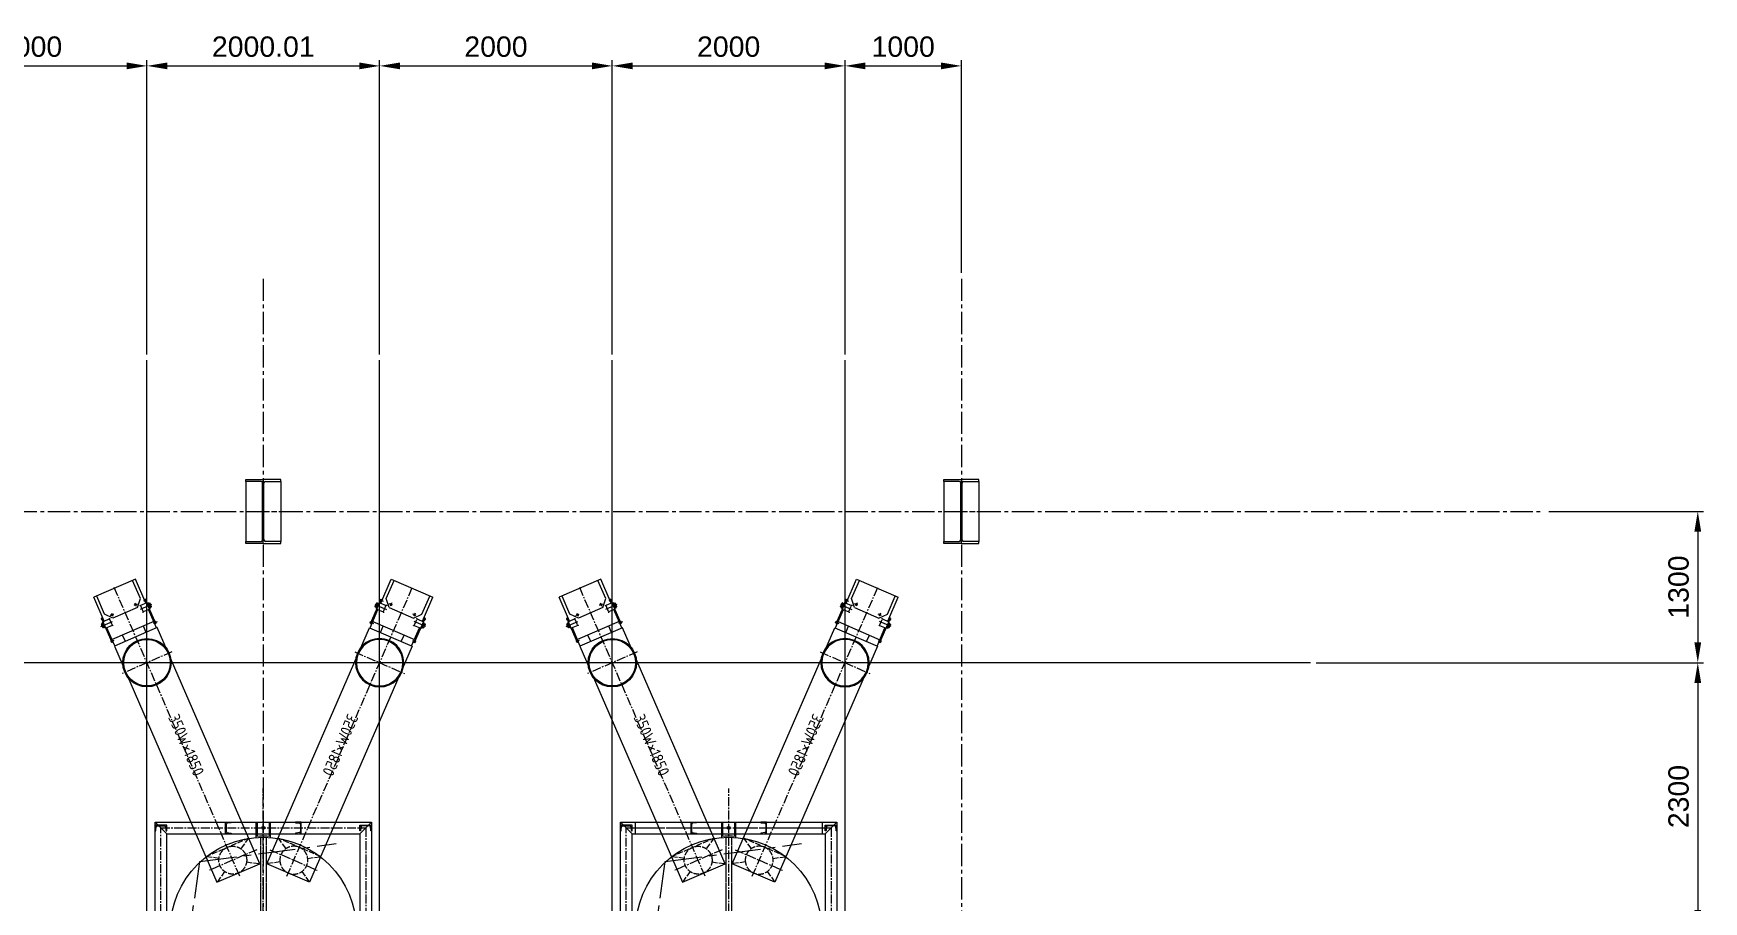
# Model space of a CAD drawing. Header units: millimetres. Extents: x 163705 to 1616509, y 81827 to 302547.
# Drawn here: x 1093009 to 1107365, y 146907 to 154367 of the extents above; entities that cross this region are included whole.
import ezdxf

# ---------------------------------------------------------------- set-up
doc = ezdxf.new("R2010")
doc.units = ezdxf.units.MM
doc.header["$LTSCALE"] = 10
for name, pattern in [('ACAD_ISO02W100', [15, 12, -3]), ('CENTER', [50.800000000000004, 31.75, -6.35, 6.35, -6.35]), ('CENTER2', [28.575000000000003, 19.05, -3.175, 3.175, -3.175])]:
    doc.linetypes.add(name, pattern=pattern)
for name, color, linetype, lineweight in [('1-中心线', 1, 'CENTER2', 0), ('1-剖面线', 8, 'Continuous', 0), ('1-文本', 4, 'Continuous', 0), ('1-标注', 3, 'Continuous', 0), ('1-虚线', 8, 'ACAD_ISO02W100', 0), ('1-设备轮廓', 2, 'Continuous', 18), ('1-轴线', 9, 'CENTER', 0), ('1-钢构', 6, 'Continuous', 0)]:
    doc.layers.add(name, color=color, linetype=linetype, lineweight=lineweight)
doc.styles.add('HZ', font='gbenor.shx', dxfattribs={"bigfont": 'gbcbig.shx'})
doc.styles.get("Standard").update_dxf_attribs({"font": 'arial.ttf'})
doc.dimstyles.new('AM_GB50$0', dxfattribs={"dimscale": 50, "dimtxt": 3.5, "dimasz": 3.5, "dimexe": 1, "dimexo": 1, "dimgap": 1.5, "dimtad": 1, "dimdsep": 46, "dimtxsty": 'Standard', "dimcen": 0, "dimclrd": 256, "dimclre": 256, "dimclrt": 2, "dimadec": 0, "dimazin": 2, "dimtp": 0.1, "dimtm": 0.1, "dimtfac": 0.71, "dimtdec": 3, "dimtmove": 0, "dimatfit": 3, "dimfxl": 0, "dimlwd": -1, "dimlwe": -1, "dimarcsym": 0})
doc.dimstyles.new('AM_GB50$2', dxfattribs={"dimscale": 50, "dimtxt": 3.5, "dimasz": 3.5, "dimexe": 1, "dimexo": 1, "dimgap": 1.5, "dimtad": 1, "dimdsep": 46, "dimtxsty": 'Standard', "dimcen": 0, "dimclrd": 256, "dimclre": 256, "dimclrt": 2, "dimadec": 0, "dimazin": 2, "dimtp": 0.1, "dimtm": 0.1, "dimtfac": 0.71, "dimtdec": 3, "dimtmove": 0, "dimatfit": 3, "dimfxl": 0, "dimlwd": -1, "dimlwe": -1, "dimarcsym": 0})

# ---------------------------------------------------------------- blocks, each defined once
blk = doc.blocks.new('G$CEDFA10A2')
for p, q in [((0, 535), (0, 553)), ((0, 553), (150, 553)), ((131.5, 535), (0, 535)), ((0, 535), (0, 21)), ((144.5, 34), (144.5, 522)), ((300, 553), (150, 553)), ((155.5, 34), (155.5, 522)), ((168.5, 535), (300, 535)), ((300, 535), (300, 553)), ((300, 535), (300, 21)), ((0, 21), (131.5, 21)), ((0, 3), (0, 21)), ((150, 3), (0, 3)), ((150, 3), (300, 3)), ((300, 21), (168.5, 21)), ((300, 3), (300, 21))]:
    blk.add_line(p, q)
for centre, start, end in [((131.5, 522), 0, 90), ((168.5, 522), 90, 180), ((131.5, 34), 270, 0), ((168.5, 34), 180, 270)]:
    blk.add_arc(centre, 13, start, end)
at = {"layer": '1-中心线'}
for p, q in [((150, 0), (149.999999997206, 556)), ((-3, 278), (303, 278))]:
    blk.add_line(p, q, dxfattribs=at)
blk.add_text('HC_SUPERPART', height=0.001).set_placement((150, 3))
blk = doc.blocks.new('*U232')
for p, q in [((0, 0), (0, 1610)), ((0, 1610), (99, 1610)), ((99, 0), (99, 1610)), ((0, 0), (99, 0))]:
    blk.add_line(p, q)
at = {"layer": '1-中心线'}
blk.add_line((49.49999999895226, 0), (49.49999999895226, 1610), dxfattribs=at)
blk = doc.blocks.new('10#')
blk.add_lwpolyline([(0, 1.164153218269348e-10), (48, 1.164153218269348e-10), (48, 2.564052239176817, 0.3853135861201811), (44.21791561986902, 6.74320843804162), (12.95421838830225, 9.869578161160462, -0.3853135861201812), (5.299999999988358, 18.32739427813794), (5.299999999988358, 50.00000000011642), (5.299999999988358, 81.67260572209489, -0.3853135861201812), (12.95421838830225, 90.13042183883954), (44.21791561986902, 93.2567915620748, 0.385313586120181), (48, 97.43594776082318), (48, 100.0000000001164), (0, 100.0000000001164), (0, 50.00000000011642)], format="xyb", close=True)
blk = doc.blocks.new('*U113')
at = {"layer": '1-中心线'}
for p, q in [((-57.5, 0), (-10.8, 0)), ((-5.4, 0), (5.4, 0)), ((0, 10.8), (0, 57.5)), ((0, -5.4), (0, 5.4)), ((10.8, 0), (57.5, 0)), ((0, -57.5), (0, -10.8))]:
    blk.add_line(p, q, dxfattribs=at)
blk = doc.blocks.new('A$C4D86169D1')
for p, q in [((-830.0000004007015, 829.9999999999418), (-930.0000004007015, 929.9999999999418)), ((830.0000004004687, 829.9999999999418), (930.0000004004687, 929.9999999999418)), ((-830, -222.3978297178401), (-479.13272240269, -830.1177812296082)), ((830, -222.3978297178401), (479.13272240269, -830.1177812296082)), ((-830, -422.3978297178401), (-594.6027762405574, -830.1177812296082)), ((830, -422.3978297178401), (594.6027762407903, -830.1177812296082)), ((-830.0000004007015, -829.9999999999418), (-930.0000004007015, -929.9999999999418)), ((830.0000004004687, -829.9999999999418), (930.0000004004687, -929.9999999999418))]:
    blk.add_line(p, q)
for points in [[(-930, 930), (930.11778122955, 930), (930.11778122955, -930.1177812296082), (-930, -930.1177812296082)], [(-830, 830), (830.11778122955, 830), (830.11778122955, -830.1177812296082), (-830, -830.1177812296082)]]:
    blk.add_lwpolyline(points, close=True)
at = {"layer": '1-中心线', "ltscale": 0.4}
for p, q in [((-7.566995918750763e-09, -1217.92550360637, -0.05273579608458812), (1.467997208237648e-07, 1217.925503686783, 0.05273579608458817)), ((-20.18415911751799, 880), (20.76031304523349, 880)), ((-995.9157921648584, 0), (980.9165051954333, 0)), ((0, 0), (-672.2575929183513, -388.1281022362527)), ((0, 0), (672.2575929183513, -388.1281022362527)), ((-830, -322.3978297178401), (-536.8677493217401, -830.1177812296082)), ((-672.2575929183513, -388.1281022362527), (-818.930888062343, -472.8099686705391)), ((-752.0102757713757, -457.4799945498235), (-772.4825118528679, -422.0210415123147)), ((830, -322.3978297178401), (536.8677493217401, -830.1177812296082)), ((672.2575929185841, -388.1281022361945), (818.930888062343, -472.8099686704809)), ((772.1944348891266, -422.5200054501765), (751.7221988076344, -457.9789584876853))]:
    blk.add_line(p, q, dxfattribs=at)
blk.add_lwpolyline([(-880, 880), (880.11778122955, 880), (880.11778122955, -880.1177812296082), (-880, -880.1177812296082)], close=True, dxfattribs=at)
at = {"layer": '1-虚线', "ltscale": 0.1}
for p, q in [((-24, 800), (-24, -800)), ((24, 800), (24, -800))]:
    blk.add_line(p, q, dxfattribs=at)
at = {"layer": '1-设备轮廓'}
for p, q in [((-50, 807.9473661429947), (-50, 930.0000000001746)), ((50, 930.0000000001746), (50, 807.9473661429947)), ((-830.4036255197134, -421.698729810887), (-724.7029440004844, -360.6724128823262)), ((724.7029440007173, -360.672412882268), (830.4036255197134, -421.6987298108288)), ((-674.7029440004844, -447.2749532607268), (-780.4036255197134, -508.3012701893458)), ((780.4036255197134, -508.3012701892876), (674.7029440007173, -447.2749532606686))]:
    blk.add_line(p, q, dxfattribs=at)
for points in [[(-60, 797.4238309665234), (-60, 930.0000000001746), (60, 930.0000000001746), (60, 797.4238309665234)], [(-660.5892952000722, -450.6734397103428), (-775.4036255197134, -516.9615242271684), (-835.4036255197134, -413.0384757730644), (-720.5892952000722, -346.7503912562388)], [(720.5892952000722, -346.7503912561806), (835.4036255197134, -413.0384757730062), (775.4036255197134, -516.9615242271102), (660.5892952000722, -450.6734397102846)]]:
    blk.add_lwpolyline(points, dxfattribs=at)
for centre, radius in [((0, 880), 12.00000000000001), ((0, 0), 800.0000000000002), ((600, -310), 54), ((-762.1023553302512, -440.0000000000582), 12.00000000000002), ((762.1023553302512, -439.9999999999418), 12.00000000000002)]:
    blk.add_circle(centre, radius, dxfattribs=at)
for centre, radius, start, end in [((0, 100), 710.0000000000001, 85.1523215209705, 94.84767847902951), ((-86.6025403784588, -50), 710.0000000000005, 205.1523215208773, 214.8476784791389), ((86.6025403784588, -50), 710.0000000000002, 325.152321520878, 334.8476784791227)]:
    blk.add_arc(centre, radius, start, end, dxfattribs=at)
at = {"layer": '1-中心线'}
blk.add_blockref('*U113', (600, -310), dxfattribs=at)
at = {"layer": '1-虚线'}
for p, rotation in [((-930.0000004007015, 903.9999999998836), 270), ((324.2880769637413, 930), 180), ((930.0000004004687, -23.88221877027536), 90), ((930.0000004004687, -903.9999999998836), 90)]:
    blk.add_blockref('10#', p, dxfattribs=dict(at, rotation=rotation))
at = {"layer": '1-虚线', "xscale": -1}
for p, rotation in [((-323.7119230362587, 930), 180), ((930.0000004004687, 903.9999999998836), 89.99999999999993), ((-930.0000004007015, -23.88221877027536), 270), ((-930.0000004007015, -903.9999999998836), 270), ((-24, -830.1177812296082), 180)]:
    blk.add_blockref('10#', p, dxfattribs=dict(at, rotation=rotation))
blk = doc.blocks.new('350W×1900')
for p, q in [((-697.6935112634383, 194.9999999999893), (-697.6935112634383, -195.0000000000107)), ((-472.8331356527051, 195.0000000000038), (-697.6935112634383, 195.0000000000038)), ((-527.6935112634383, 167.5000000000038), (-697.6935112634383, 167.5000000000038)), ((-467.6935112634383, 115.0000000000038), (-527.6935112634383, 167.5000000000038)), ((-507.6935112634383, 205.0000000000038), (-507.6935112634383, 195.0000000000038)), ((-277.6935112634383, 205.0000000000038), (-507.6935112634383, 205.0000000000038)), ((-503.6217144937254, 205.0000000000038), (-503.6217144937109, 209.300949761415)), ((-489.7653080331511, 205.0000000000038), (-503.6217144937109, 205.0000000000038)), ((-500.1576128785528, 209.8000000000067), (-501.88966368619, 209.7999999999631)), ((-491.4973588407302, 209.8000000000067), (-500.1576128785528, 209.8000000000067)), ((-500.1576128785528, 205.0000000000038), (-500.1576128785819, 209.3009497614441)), ((-493.2294096483238, 205.0000000000038), (-493.2294096483238, 209.3009497614586)), ((-489.7653080331511, 205.0000000000038), (-489.7653080331656, 209.3009497614586)), ((-472.8331356527051, 205.0000000000038), (-472.8331356527051, 145.0000000000038)), ((-417.2148546261014, 145.0000000000038), (-468.4514166793233, 145.0000000000038)), ((-467.8331356526905, 215.0000000000038), (-467.8331356526905, 205.0000000000038)), ((-417.8331356527051, 215.0000000000038), (-467.8331356526905, 215.0000000000038)), ((-461.3083442668139, 215.0000000000038), (-461.3083442667703, 226.4691993637718)), ((-461.3083442668139, 215.0000000000038), (-461.3083442667703, 226.4691993637718)), ((-424.3579270386399, 215.0000000000038), (-461.3083442667703, 215.0000000000038)), ((-424.3579270386399, 215.0000000000038), (-461.3083442667703, 215.0000000000038)), ((-452.0707399597159, 227.7999999999922), (-456.6895421134104, 227.7999999999049)), ((-452.0707399597159, 227.7999999999922), (-456.6895421134104, 227.7999999999049)), ((-428.9767291921889, 227.7999999999922), (-452.0707399597159, 227.7999999999922)), ((-428.9767291921889, 227.7999999999922), (-452.0707399597159, 227.7999999999922)), ((-452.0707399597159, 215.0000000000038), (-452.0707399597595, 226.46919936383)), ((-452.0707399597159, 215.0000000000038), (-452.0707399597595, 226.46919936383)), ((-433.595531345738, 215.0000000000038), (-433.595531345738, 226.4691993638882)), ((-433.595531345738, 215.0000000000038), (-433.595531345738, 226.4691993638882)), ((-424.3579270386399, 215.0000000000038), (-424.3579270386836, 226.4691993639028)), ((-424.3579270386399, 215.0000000000038), (-424.3579270386836, 226.4691993639028)), ((-417.8331356527051, 215.0000000000038), (-417.8331356527051, 205.0000000000038)), ((-412.8331356527051, 205.0000000000038), (-412.8331356527051, 145.0000000000038)), ((-241.4424835859099, 195.0000000000038), (-412.8331356527051, 195.0000000000038)), ((-300.8067029544618, 195.0000000000038), (-300.8067029544618, -194.9999999999962)), ((-295.6217144937254, 205.0000000000038), (-295.6217144937109, 209.300949761415)), ((-281.7653080331511, 205.0000000000038), (-295.6217144937109, 205.0000000000038)), ((-292.1576128785528, 209.7999999999922), (-293.88966368619, 209.7999999999631)), ((-283.4973588407302, 209.7999999999922), (-292.1576128785528, 209.7999999999922)), ((-292.1576128785528, 205.0000000000038), (-292.1576128785819, 209.3009497614295)), ((-285.2294096483238, 205.0000000000038), (-285.2294096483238, 209.3009497614586)), ((-281.7653080331511, 205.0000000000038), (-281.7653080331656, 209.3009497614586)), ((-277.6935112634383, 205.0000000000038), (-277.6935112634383, 195.0000000000038)), ((1969.999999999993, 199.9999999999884), (-241.4424835859099, 200.0000000000038)), ((-241.4424835859099, 200.0000000000038), (-241.4424835859099, -199.9999999999962)), ((1969.999999999993, -200.0000000000116), (1969.999999999993, 199.9999999999884)), ((-467.6935112634383, 115.0000000000038), (-467.6935112634383, -114.9999999999962)), ((-241.4424835859099, 97.50000000000381), (-300.8067029544618, 97.50000000000381)), ((-467.6935112634383, -114.9999999999962), (-527.6935112634383, -167.4999999999962)), ((-241.4424835859099, -97.49999999999619), (-300.8067029544618, -97.49999999999619)), ((-527.6935112634383, -167.4999999999962), (-697.6935112634383, -167.4999999999962)), ((-472.8331356527051, -194.9999999999962), (-697.6935112634383, -194.9999999999962)), ((-507.6935112634383, -194.9999999999962), (-507.6935112634383, -204.9999999999962)), ((-277.6935112634383, -204.9999999999962), (-507.6935112634383, -204.9999999999962)), ((-489.7653080331511, -205.0000000000107), (-503.6217144937109, -205.0000000000107)), ((-503.6217144937254, -205.0000000000107), (-503.6217144937109, -209.3009497614219)), ((-500.1576128785528, -209.8000000000137), (-501.88966368619, -209.79999999997)), ((-500.1576128785528, -205.0000000000107), (-500.1576128785819, -209.300949761451)), ((-491.4973588407302, -209.8000000000137), (-500.1576128785528, -209.8000000000137)), ((-493.2294096483238, -205.0000000000107), (-493.2294096483238, -209.3009497614656)), ((-489.7653080331511, -205.0000000000107), (-489.7653080331656, -209.3009497614656)), ((-472.8331356527196, -145.0000000000107), (-472.8331356527051, -204.9999999999962)), ((-467.833135652676, -204.9999999999962), (-467.833135652676, -215.0000000000107)), ((-417.8331356527051, -215.0000000000107), (-467.8331356526905, -215.0000000000107)), ((-417.8331356527051, -215.0000000000107), (-467.8331356526905, -215.0000000000107)), ((-418.1519104942126, -145.0000000000107), (-467.5143608113722, -145.0000000000107)), ((-424.3579270386399, -215.0000000000107), (-461.3083442667703, -215.0000000000107)), ((-461.3083442668139, -215.0000000000107), (-461.3083442667703, -226.4691993637787)), ((-424.3579270386399, -215.0000000000107), (-461.3083442667703, -215.0000000000107)), ((-461.3083442668139, -215.0000000000107), (-461.3083442667703, -226.4691993637787)), ((-452.0707399597159, -227.7999999999991), (-456.6895421134104, -227.7999999999118)), ((-452.0707399597159, -227.7999999999991), (-456.6895421134104, -227.7999999999118)), ((-452.0707399597159, -215.0000000000107), (-452.0707399597595, -226.4691993638369)), ((-452.0707399597159, -215.0000000000107), (-452.0707399597595, -226.4691993638369)), ((-428.9767291921889, -227.7999999999991), (-452.0707399597159, -227.7999999999991)), ((-428.9767291921889, -227.7999999999991), (-452.0707399597159, -227.7999999999991)), ((-433.595531345738, -215.0000000000107), (-433.595531345738, -226.4691993638951)), ((-433.595531345738, -215.0000000000107), (-433.595531345738, -226.4691993638951)), ((-424.3579270386399, -215.0000000000107), (-424.3579270386836, -226.4691993639097)), ((-424.3579270386399, -215.0000000000107), (-424.3579270386836, -226.4691993639097)), ((-417.8331356527051, -204.9999999999962), (-417.8331356527051, -215.0000000000107)), ((-412.8331356527051, -145.0000000000107), (-412.8331356527051, -204.9999999999962)), ((-241.4424835859099, -194.9999999999962), (-412.8331356527051, -194.9999999999962)), ((-281.7653080331511, -205.0000000000107), (-295.6217144937109, -205.0000000000107)), ((-295.6217144937254, -205.0000000000107), (-295.6217144937109, -209.3009497614219)), ((-292.1576128785528, -209.7999999999991), (-293.88966368619, -209.79999999997)), ((-292.1576128785528, -205.0000000000107), (-292.1576128785819, -209.3009497614365)), ((-283.4973588407302, -209.7999999999991), (-292.1576128785528, -209.7999999999991)), ((-285.2294096483238, -205.0000000000107), (-285.2294096483238, -209.3009497614656)), ((-281.7653080331511, -205.0000000000107), (-281.7653080331656, -209.3009497614656)), ((-277.6935112634383, -194.9999999999962), (-277.6935112634383, -204.9999999999962)), ((-241.4424835859099, -199.9999999999962), (1969.999999999993, -200.0000000000116))]:
    blk.add_line(p, q)
for points in [[(-501.1576128785673, 104.0000000000038), (-504.6217144937109, 110.0000000000038), (-501.1576128785673, 116.0000000000038), (-494.2294096483092, 116.0000000000038), (-490.7653080331656, 110.0000000000038), (-494.2294096483092, 104.0000000000038)], [(-501.1576128785673, -115.9999999999962), (-504.6217144937109, -109.9999999999962), (-501.1576128785673, -103.9999999999962), (-494.2294096483092, -103.9999999999962), (-490.7653080331656, -109.9999999999962), (-494.2294096483092, -115.9999999999962)]]:
    blk.add_lwpolyline(points, close=True)
for centre, radius in [((0, 0.1389854465853091), 207.8610145534185), ((0, 0.1389854465853091), 199.8610145534185), ((-497.6935112634383, 110.0000000000038), 6), ((-497.6935112634383, -109.9999999999962), 6)]:
    blk.add_circle(centre, radius)
for centre, radius, start, end in [((-501.8896636861173, 206.5447654667407), 3.255234533227576, 57.85378316567922, 122.1462168343208), ((-496.6935112634528, 200.8002028202501), 9, 67.36245657748452, 112.6375434225155), ((-491.4973588407302, 206.5447654667698), 3.255234533227576, 57.85378316567922, 122.1462168382524), ((-477.8331356527196, 145.0000000000038), 5, 270, 0), ((-456.6895421132213, 219.1193745779639), 8.680625421940205, 57.85378316567922, 122.1462168343208), ((-456.6895421132213, 219.1193745779639), 8.680625421940205, 57.85378316567922, 122.1462168343208), ((-442.8331356527488, 203.8005408540086), 24, 67.36245657748452, 112.6375434225155), ((-442.8331356527488, 203.8005408540086), 24, 67.36245657748452, 112.6375434225155), ((-428.9767291921889, 219.1193745780658), 8.680625421940205, 57.85378316567922, 122.1462168382524), ((-428.9767291921889, 219.1193745780658), 8.680625421940205, 57.85378316567922, 122.1462168382524), ((-407.8331356527051, 145.0000000000038), 5, 180, 270), ((-293.8896636861173, 206.5447654667261), 3.255234533227576, 57.85378316567922, 122.1462168343208), ((-288.6935112634528, 200.8002028202501), 9, 67.36245657748452, 112.6375434225155), ((-283.4973588407302, 206.5447654667698), 3.255234533227576, 57.85378316567922, 122.1462168382524), ((-477.8331356527196, -145.0000000000107), 5, 0, 90), ((-407.8331356527051, -145.0000000000107), 5, 90, 180), ((-501.8896636861173, -206.5447654667476), 3.255234533227576, 237.8537831656793, 302.1462168343207), ((-496.6935112634528, -200.8002028202571), 9, 247.3624565774846, 292.6375434225155), ((-491.4973588407302, -206.5447654667767), 3.255234533227576, 237.8537831617476, 302.1462168343207), ((-456.6895421132213, -219.1193745779709), 8.680625421940205, 237.8537831656793, 302.1462168343207), ((-456.6895421132213, -219.1193745779709), 8.680625421940205, 237.8537831656793, 302.1462168343207), ((-442.8331356527488, -203.8005408540155), 24, 247.3624565774846, 292.6375434225155), ((-442.8331356527488, -203.8005408540155), 24, 247.3624565774846, 292.6375434225155), ((-428.9767291921889, -219.1193745780582), 8.680625421940205, 237.8537831617476, 302.1462168343207), ((-428.9767291921889, -219.1193745780582), 8.680625421940205, 237.8537831617476, 302.1462168343207), ((-293.8896636861173, -206.5447654667331), 3.255234533227576, 237.8537831656793, 302.1462168343207), ((-288.6935112634528, -200.8002028202571), 9, 247.3624565774846, 292.6375434225155), ((-283.4973588407302, -206.5447654667767), 3.255234533227576, 237.8537831617476, 302.1462168343207)]:
    blk.add_arc(centre, radius, start, end)
at = {"layer": '1-中心线'}
for p, q in [((-496.6935112634528, 210.7915071255158), (-496.6935112634674, 204.0177656545022)), ((-496.6935112634383, 205.0000000000038), (-496.6935112634383, 184.2725466274898)), ((-442.8331356527051, 236.2358190928973), (-442.8331356527051, 128.655221919824)), ((-288.6935112634383, 220.4708498298607), (-288.6935112634383, 183.3024180589748)), ((-288.6935112634528, 210.7915071255158), (-288.6935112634674, 204.0177656545022)), ((-512.6935112634383, 110.0000000000038), (-482.6935112634383, 110.0000000000038)), ((-497.6935112634383, 96.44695390336364), (-497.6935112634383, 127.6751001901468)), ((-512.6935112634383, -109.9999999999962), (-482.6935112634383, -109.9999999999962)), ((-497.6935112634383, -124.8092359821856), (-497.6935112634383, -94.81044722505231)), ((-442.8331356527488, -241.0344557764436), (-442.8331356527924, -129.9315619294028)), ((-496.6935112634528, -210.7915071255227), (-496.6935112634674, -192.9780496904094)), ((-412.8331356527051, -145.0000000000107), (-412.8932899601932, -145.0000000000107)), ((-288.6935112634383, -183.8372502102246), (-288.6935112634383, -204.9999999999962)), ((-288.6935112634528, -210.7915071255227), (-288.6935112634674, -204.0177656545091))]:
    blk.add_line(p, q, dxfattribs=at)
at = {"layer": '1-中心线', "ltscale": 0.4}
for p, q in [((0, 233.1394241499075), (0, -233.1394241499073)), ((2001.066454600759, -1.074340616469271e-11), (-712.1439725465752, 3.808509063674137e-12))]:
    blk.add_line(p, q, dxfattribs=at)
at = {"layer": '1-中心线', "lineweight": 18, "ltscale": 0.4}
blk.add_line((1849.999999999985, 225.5034084462424), (1850, -225.5034084462494), dxfattribs=at)
at = {"layer": '1-虚线', "ltscale": 0.4}
for p, q in [((1729.999999999996, -200.0000000000116), (1729.999999999996, 199.9999999999884)), ((1729.999999999996, 199.9999999999884), (1788.260509348692, 102.8991510854972)), ((1911.739490651295, 102.8991510854963), (1969.999999999993, 199.9999999999884)), ((1788.260509348692, -102.8991510855164), (1729.999999999996, -200.0000000000099)), ((1911.739490651294, -102.8991510855159), (1969.999999999993, -200.0000000000116))]:
    blk.add_line(p, q, dxfattribs=at)
blk.add_circle((1849.999999999993, -9.464429240324534e-12), 120, dxfattribs=at)
at = {"layer": '1-文本', "style": 'HZ'}
blk.add_text('350W×1850', height=100, dxfattribs=at).set_placement((502.7024158444083, -22.06992222686961))
blk = doc.blocks.new('*D492')
at = {"layer": '1-标注', "transparency": 16777216}
for p, q in [((1106035.705053747, 150259.6317333493), (1107365.056115276, 150259.6317333493)), ((1107315.056115276, 150084.6317333493), (1107315.056115276, 149134.6317333489)), ((1104035.430212253, 148959.6317333489), (1107365.056115276, 148959.6317333489))]:
    blk.add_line(p, q, dxfattribs=at)
for points in [[(1107285.889448609, 150084.6317333493), (1107344.222781942, 150084.6317333493), (1107315.056115276, 150259.6317333493)], [(1107285.889448609, 149134.6317333489), (1107344.222781942, 149134.6317333489), (1107315.056115276, 148959.6317333489)]]:
    blk.add_solid(points, dxfattribs=at)
at = {"layer": 'Defpoints', "transparency": 16777216}
for p in [(1105985.705053747, 150259.6317333493), (1103985.430212253, 148959.6317333489), (1107315.056115276, 148959.6317333489)]:
    blk.add_point(p, dxfattribs=at)
at = {"layer": '1-标注', "transparency": 16777216, "insert": (1107150.646156203, 149609.6317333488), "char_height": 175, "attachment_point": 5, "rotation": 90}
blk.add_mtext('1300', dxfattribs=at)
blk = doc.blocks.new('*D493')
at = {"layer": '1-标注', "transparency": 16777216}
for p, q in [((1104035.430212253, 148959.6317333489), (1107365.056115277, 148959.6317333489)), ((1107315.056115277, 148784.6317333489), (1107315.056115277, 146834.6317333489)), ((1104035.430212253, 146659.6317333489), (1107365.056115277, 146659.6317333489))]:
    blk.add_line(p, q, dxfattribs=at)
for points in [[(1107285.88944861, 148784.6317333489), (1107344.222781943, 148784.6317333489), (1107315.056115277, 148959.6317333489)], [(1107285.88944861, 146834.6317333489), (1107344.222781943, 146834.6317333489), (1107315.056115277, 146659.6317333489)]]:
    blk.add_solid(points, dxfattribs=at)
at = {"layer": 'Defpoints', "transparency": 16777216}
for p in [(1103985.430212253, 148959.6317333489), (1103985.430212253, 146659.6317333489), (1107315.056115277, 146659.6317333489)]:
    blk.add_point(p, dxfattribs=at)
at = {"layer": '1-标注', "transparency": 16777216, "insert": (1107150.646156204, 147809.6317333486), "char_height": 175, "attachment_point": 5, "rotation": 90}
blk.add_mtext('2300', dxfattribs=at)
blk = doc.blocks.new('*D512')
at = {"layer": '1-标注', "transparency": 16777216}
for p, q in [((1091985.418688663, 151609.6317333492), (1091985.418688663, 154138.1885826529)), ((1092160.418688663, 154088.1885826529), (1093810.418688663, 154088.1885826529)), ((1093985.418688663, 151609.6317333492), (1093985.418688663, 154138.1885826529))]:
    blk.add_line(p, q, dxfattribs=at)
for points in [[(1092160.418688663, 154117.3552493195), (1092160.418688663, 154059.0219159862), (1091985.418688663, 154088.1885826529)], [(1093810.418688663, 154117.3552493195), (1093810.418688663, 154059.0219159862), (1093985.418688663, 154088.1885826529)]]:
    blk.add_solid(points, dxfattribs=at)
at = {"layer": 'Defpoints', "transparency": 16777216}
for p in [(1093985.418688663, 154088.1885826529), (1091985.418688663, 151559.6317333492), (1093985.418688663, 151559.6317333492)]:
    blk.add_point(p, dxfattribs=at)
at = {"layer": '1-标注', "transparency": 16777216, "insert": (1092985.418688663, 154252.5388555042), "char_height": 175, "attachment_point": 5}
blk.add_mtext('2000', dxfattribs=at)
blk = doc.blocks.new('*D513')
at = {"layer": '1-标注', "transparency": 16777216}
for p, q in [((1093985.418688663, 151609.6317333492), (1093985.418688663, 154138.1885826529)), ((1094160.418688663, 154088.1885826529), (1095810.430212252, 154088.1885826529)), ((1095985.430212252, 151609.6317333492), (1095985.430212252, 154138.1885826529))]:
    blk.add_line(p, q, dxfattribs=at)
for points in [[(1094160.418688663, 154117.3552493195), (1094160.418688663, 154059.0219159862), (1093985.418688663, 154088.1885826529)], [(1095810.430212252, 154117.3552493195), (1095810.430212252, 154059.0219159862), (1095985.430212252, 154088.1885826529)]]:
    blk.add_solid(points, dxfattribs=at)
at = {"layer": 'Defpoints', "transparency": 16777216}
for p in [(1095985.430212252, 154088.1885826529), (1093985.418688663, 151559.6317333492), (1095985.430212252, 151559.6317333492)]:
    blk.add_point(p, dxfattribs=at)
at = {"layer": '1-标注', "transparency": 16777216, "insert": (1094985.424450458, 154252.5388555042), "char_height": 175, "attachment_point": 5}
blk.add_mtext('2000.01', dxfattribs=at)
blk = doc.blocks.new('*D514')
at = {"layer": '1-标注', "transparency": 16777216}
for p, q in [((1095985.430212252, 151609.6317333492), (1095985.430212252, 154138.1885826529)), ((1096160.430212252, 154088.1885826529), (1097810.430212252, 154088.1885826529)), ((1097985.430212252, 151609.6317333492), (1097985.430212252, 154138.1885826529))]:
    blk.add_line(p, q, dxfattribs=at)
for points in [[(1096160.430212252, 154117.3552493195), (1096160.430212252, 154059.0219159862), (1095985.430212252, 154088.1885826529)], [(1097810.430212252, 154117.3552493195), (1097810.430212252, 154059.0219159862), (1097985.430212252, 154088.1885826529)]]:
    blk.add_solid(points, dxfattribs=at)
at = {"layer": 'Defpoints', "transparency": 16777216}
for p in [(1097985.430212252, 154088.1885826529), (1095985.430212252, 151559.6317333492), (1097985.430212252, 151559.6317333492)]:
    blk.add_point(p, dxfattribs=at)
at = {"layer": '1-标注', "transparency": 16777216, "insert": (1096985.430212252, 154252.5388555042), "char_height": 175, "attachment_point": 5}
blk.add_mtext('2000', dxfattribs=at)
blk = doc.blocks.new('*D515')
at = {"layer": '1-标注', "transparency": 16777216}
for p, q in [((1097985.430212252, 151609.6317333492), (1097985.430212252, 154138.1885826529)), ((1098160.430212252, 154088.1885826529), (1099810.430212252, 154088.1885826529)), ((1099985.430212252, 151609.6317333492), (1099985.430212252, 154138.1885826529))]:
    blk.add_line(p, q, dxfattribs=at)
for points in [[(1098160.430212252, 154117.3552493195), (1098160.430212252, 154059.0219159862), (1097985.430212252, 154088.1885826529)], [(1099810.430212252, 154117.3552493195), (1099810.430212252, 154059.0219159862), (1099985.430212252, 154088.1885826529)]]:
    blk.add_solid(points, dxfattribs=at)
at = {"layer": 'Defpoints', "transparency": 16777216}
for p in [(1099985.430212252, 154088.1885826529), (1097985.430212252, 151559.6317333492), (1099985.430212252, 151559.6317333492)]:
    blk.add_point(p, dxfattribs=at)
at = {"layer": '1-标注', "transparency": 16777216, "insert": (1098985.430212252, 154252.5388555042), "char_height": 175, "attachment_point": 5}
blk.add_mtext('2000', dxfattribs=at)
blk = doc.blocks.new('*D516')
at = {"layer": '1-标注', "transparency": 16777216}
for p, q in [((1099985.430212252, 151609.6317333492), (1099985.430212252, 154138.1885826529)), ((1100160.430212252, 154088.1885826529), (1100810.430212252, 154088.1885826529)), ((1100985.430212252, 152309.7375426585), (1100985.430212252, 154138.1885826529))]:
    blk.add_line(p, q, dxfattribs=at)
for points in [[(1100160.430212252, 154117.3552493195), (1100160.430212252, 154059.0219159862), (1099985.430212252, 154088.1885826529)], [(1100810.430212252, 154117.3552493195), (1100810.430212252, 154059.0219159862), (1100985.430212252, 154088.1885826529)]]:
    blk.add_solid(points, dxfattribs=at)
at = {"layer": 'Defpoints', "transparency": 16777216}
for p in [(1100985.430212252, 154088.1885826529), (1100985.430212252, 152259.7375426585), (1099985.430212252, 151559.6317333492)]:
    blk.add_point(p, dxfattribs=at)
at = {"layer": '1-标注', "transparency": 16777216, "insert": (1100485.430212252, 154252.5388555042), "char_height": 175, "attachment_point": 5}
blk.add_mtext('1000', dxfattribs=at)
blk = doc.blocks.new('*D802')
at = {"layer": '1-标注', "transparency": 16777216}
for start, end in [(16.86444497536073, 33.72888995072137), (293.4988071059646, 7.993605777301127e-14), (259.7699171552434, 276.634362130604)]:
    blk.add_arc((1061985.418688622, 148959.6317333489), 596.7020008261579, start, end, dxfattribs=at)
for points in [[(1062585.310176921, 149137.0169684), (1062527.607425689, 149128.4630056855), (1062582.120689448, 148959.6317333489)], [(1062046.775769826, 148395.089499581), (1062061.939017727, 148338.7614098666), (1062223.34166292, 148412.4151984276)]]:
    blk.add_solid(points, dxfattribs=at)
at = {"layer": 'Defpoints', "transparency": 16777216}
for p in [(1061654.04119501, 149721.791185753), (1058485.430212253, 148959.6317333488), (1103985.430212252, 148959.6317333488), (1062412.225661764, 148542.6316308703), (1062872.991614516, 146918.2375282221)]:
    blk.add_point(p, dxfattribs=at)
at = {"layer": '1-标注', "transparency": 16777216, "insert": (1062346.985985425, 148722.5724442136), "char_height": 175, "attachment_point": 5, "rotation": 56.74940355298138}
blk.add_mtext('67°', dxfattribs=at)

msp = doc.modelspace()

# ---------------------------------------------------------------- linework, layer by layer
at = {"layer": '1-中心线'}
for p, q in [((1094985.430212252, 152259.7375426244), (1094985.430212252, 141059.4989849335)), ((1100985.430212252, 152259.7375426585), (1100985.430212252, 141059.4989849676)), ((1053985.779878024, 150259.6317333492), (1105985.705053746, 150259.6317333492))]:
    msp.add_line(p, q, dxfattribs=at)
at = {"layer": '1-剖面线'}
for p, q in [((1093985.418688663, 141759.6317333492), (1093985.418688663, 151559.6317333492)), ((1095985.430212252, 141759.6317333492), (1095985.430212252, 151559.6317333492)), ((1097985.430212252, 141759.6317333492), (1097985.430212252, 151559.6317333492)), ((1099985.430212252, 141759.6317333492), (1099985.430212252, 151559.6317333492)), ((1103985.430212252, 148959.6317333488), (1058485.430212253, 148959.6317333488))]:
    msp.add_line(p, q, dxfattribs=at)
at = {"layer": '1-轴线'}
for points in [[(1094254.247938801, 145929.9568855865), (1094439.929896401, 147250.951383942), (1095612.378828676, 147404.8021488107)], [(1098254.247938804, 145929.9568855664), (1098439.929896404, 147250.9513839219), (1099612.378828679, 147404.8021487906)]]:
    msp.add_lwpolyline(points, dxfattribs=at)

# ---------------------------------------------------------------- block references
at = {"layer": '1-设备轮廓', "rotation": 293.4980324082377}
for p in [(1093985.449787707, 148959.7224886256), (1097985.449787341, 148959.6684045215)]:
    msp.add_blockref('350W×1900', p, dxfattribs=at)
at = {"layer": '1-设备轮廓', "xscale": -1, "rotation": 66.50041819630822}
for p in [(1095985.47283472, 148959.6954462619), (1099985.472834354, 148959.6413621578)]:
    msp.add_blockref('350W×1900', p, dxfattribs=at)
at = {"layer": '1-设备轮廓'}
for p in [(1094985.430212183, 146659.6317334857), (1098985.430212183, 146659.6317334857)]:
    msp.add_blockref('A$C4D86169D1', p, dxfattribs=at)
at = {"layer": '1-钢构'}
for p in [(1094835.430212251, 149981.6317334982), (1100835.430212251, 149981.6317335324)]:
    msp.add_blockref('G$CEDFA10A2', p, dxfattribs=at)
at = {"layer": '1-钢构', "rotation": 270}
msp.add_blockref('*U232', (1098180.430212253, 147589.1317334857), dxfattribs=at)

# ---------------------------------------------------------------- dimensions: what is measured, and where the dimension line sits
at = {"layer": '1-标注'}
for base, p1, p2, picture, middle in [((1093985.418688663, 154088.1885826529), (1091985.418688663, 151559.6317333492), (1093985.418688663, 151559.6317333492), '*D512', (1092985.418688663, 154252.5388555042)), ((1095985.430212252, 154088.1885826529), (1093985.418688663, 151559.6317333492), (1095985.430212252, 151559.6317333492), '*D513', (1094985.424450458, 154252.5388555042)), ((1097985.430212252, 154088.1885826529), (1095985.430212252, 151559.6317333492), (1097985.430212252, 151559.6317333492), '*D514', (1096985.430212252, 154252.5388555042)), ((1099985.430212252, 154088.1885826529), (1097985.430212252, 151559.6317333492), (1099985.430212252, 151559.6317333492), '*D515', (1098985.430212252, 154252.5388555042)), ((1100985.430212252, 154088.1885826529), (1099985.430212252, 151559.6317333492), (1100985.430212252, 152259.7375426585), '*D516', (1100485.430212252, 154252.5388555042))]:
    dim = msp.add_linear_dim(base=base, p1=p1, p2=p2, dimstyle='AM_GB50$0', override={"dimtmove": 1}, dxfattribs=at)
    dim.commit()
    dim.dimension.update_dxf_attribs({"geometry": picture, "text_midpoint": middle})
for base, p1, p2, picture, middle in [((1107315.056115276, 148959.6317333489), (1105985.705053746, 150259.6317333492), (1103985.430212252, 148959.6317333488), '*D492', (1107150.646156203, 149609.6317333488)), ((1107315.056115277, 146659.6317333489), (1103985.430212252, 148959.6317333488), (1103985.430212252, 146659.6317333488), '*D493', (1107150.646156204, 147809.6317333486))]:
    dim = msp.add_linear_dim(base=base, p1=p1, p2=p2, angle=90, dimstyle='AM_GB50$0', override={"dimtmove": 1}, dxfattribs=at)
    dim.commit()
    dim.dimension.update_dxf_attribs({"geometry": picture, "text_midpoint": middle})
dim = msp.add_angular_dim_2l(base=(1062412.225661764, 148542.6316308703), line1=((1062872.991614516, 146918.2375282222), (1061654.04119501, 149721.791185753)), line2=((1103985.430212252, 148959.6317333488), (1058485.430212253, 148959.6317333488)), dimstyle='AM_GB50$2', override={"dimtmove": 1}, dxfattribs=at)
dim.commit()
dim.dimension.update_dxf_attribs({"geometry": '*D802', "text_midpoint": (1062346.985985425, 148722.5724442136)})

doc.saveas('drawing.dxf')
